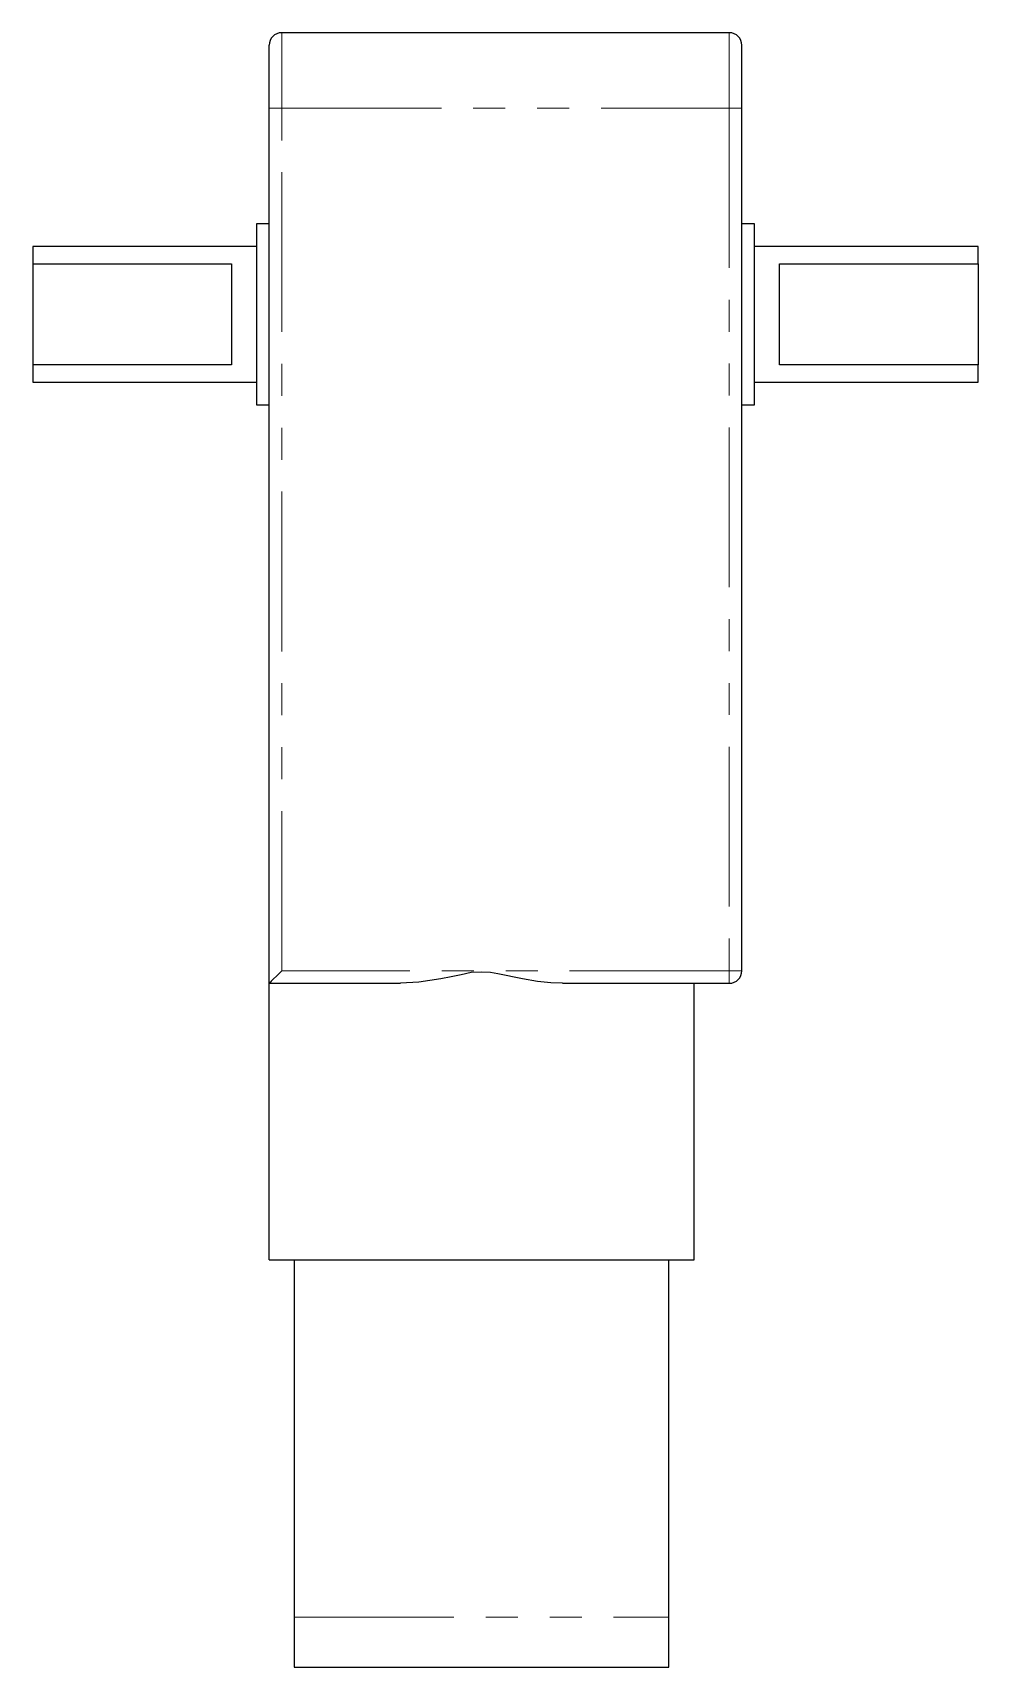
# Model space of a CAD drawing. Header units: millimetres. Extents: x 12.97 to 16.73, y 7.25 to 13.75.
import ezdxf

# ---------------------------------------------------------------- set-up
doc = ezdxf.new("R2010")
doc.units = ezdxf.units.MM
doc.linetypes.add('PHANTOM', pattern=[1.27, 0.635, -0.127, 0.127, -0.127, 0.127, -0.127])

msp = doc.modelspace()

# ---------------------------------------------------------------- linework, layer by layer
at = {"color": 7, "linetype": 'Continuous', "lineweight": 25}
for p, q in [((15.74, 13.7504), (13.96, 13.7504)), ((13.91, 13.4504), (13.91, 13.7004)), ((15.79, 13.4504), (15.79, 13.7004)), ((13.91, 9.9704), (13.91, 13.4504)), ((15.79, 10.0204), (15.79, 13.4504)), ((13.91, 12.9904), (13.86, 12.9904)), ((13.86, 12.9904), (13.86, 12.2704)), ((15.84, 12.9904), (15.79, 12.9904)), ((15.84, 12.2704), (15.84, 12.9904)), ((13.86, 12.9004), (12.97, 12.9004)), ((12.97, 12.9004), (12.97, 12.8317)), ((16.73, 12.9004), (15.84, 12.9004)), ((16.73, 12.8317), (16.73, 12.9004)), ((12.97, 12.8317), (13.76, 12.8317)), ((12.97, 12.8317), (12.97, 12.4292)), ((13.76, 12.8317), (13.76, 12.6304)), ((15.94, 12.8317), (16.73, 12.8317)), ((15.94, 12.4292), (15.94, 12.8317)), ((16.73, 12.8317), (16.73, 12.4292)), ((13.76, 12.6304), (13.76, 12.4292)), ((12.97, 12.4292), (12.97, 12.3604)), ((13.76, 12.4292), (12.97, 12.4292)), ((16.73, 12.4292), (15.94, 12.4292)), ((16.73, 12.3604), (16.73, 12.4292)), ((12.97, 12.3604), (13.86, 12.3604)), ((15.84, 12.3604), (16.73, 12.3604)), ((13.86, 12.2704), (13.91, 12.2704)), ((15.79, 12.2704), (15.84, 12.2704)), ((13.91, 8.8704), (13.91, 9.9704)), ((13.91, 9.9704), (14.4328, 9.9704)), ((15.0772, 9.9704), (15.74, 9.9704)), ((15.6, 8.8704), (15.6, 9.9704)), ((13.91, 8.8704), (15.6, 8.8704)), ((14.01, 8.8704), (14.01, 7.4504)), ((15.5, 7.4504), (15.5, 8.8704)), ((14.01, 7.4504), (14.01, 7.2504)), ((15.5, 7.2504), (15.5, 7.4504)), ((14.01, 7.2504), (15.5, 7.2504))]:
    msp.add_line(p, q, dxfattribs=at)
at = {"color": 8, "linetype": 'PHANTOM', "lineweight": 18}
for p, q in [((13.96, 13.4504), (13.96, 13.7504)), ((15.74, 13.4504), (15.74, 13.7504)), ((13.91, 13.4504), (13.96, 13.4504)), ((13.96, 10.0204), (13.96, 13.4504)), ((13.96, 13.4504), (15.74, 13.4504)), ((15.74, 13.4504), (15.74, 10.0204)), ((15.74, 13.4504), (15.79, 13.4504)), ((15.74, 10.0204), (13.96, 10.0204)), ((15.74, 9.9704), (15.74, 10.0204)), ((15.74, 10.0204), (15.79, 10.0204)), ((14.01, 7.4504), (15.5, 7.4504))]:
    msp.add_line(p, q, dxfattribs=at)
at = {"color": 7, "linetype": 'Continuous', "lineweight": 25, "flags": 128}
for points in [[(13.96, 10.0204), (13.9416, 10.002), (13.9246, 9.9851), (13.9182, 9.9786), (13.9137, 9.974), (13.9109, 9.9713), (13.91, 9.9704)], [(15.0772, 9.9704), (15.0309, 9.9724), (14.9776, 9.9782), (14.9173, 9.9879), (14.8842, 9.9943), (14.8522, 10.001), (14.8201, 10.0085), (14.7897, 10.0139), (14.755, 10.0147), (14.7136, 10.0135), (14.6733, 10.0045), (14.6339, 9.9959), (14.5927, 9.9879), (14.5048, 9.9748), (14.4328, 9.9704)]]:
    msp.add_lwpolyline(points, dxfattribs=at)
at = {"color": 7, "linetype": 'Continuous', "lineweight": 25}
for centre, start, end in [((13.96, 13.7004), 90, 180), ((15.74, 13.7004), 0, 90), ((15.74, 10.0204), 270, 0)]:
    msp.add_arc(centre, 0.05, start, end, dxfattribs=at)

doc.saveas('drawing.dxf')
